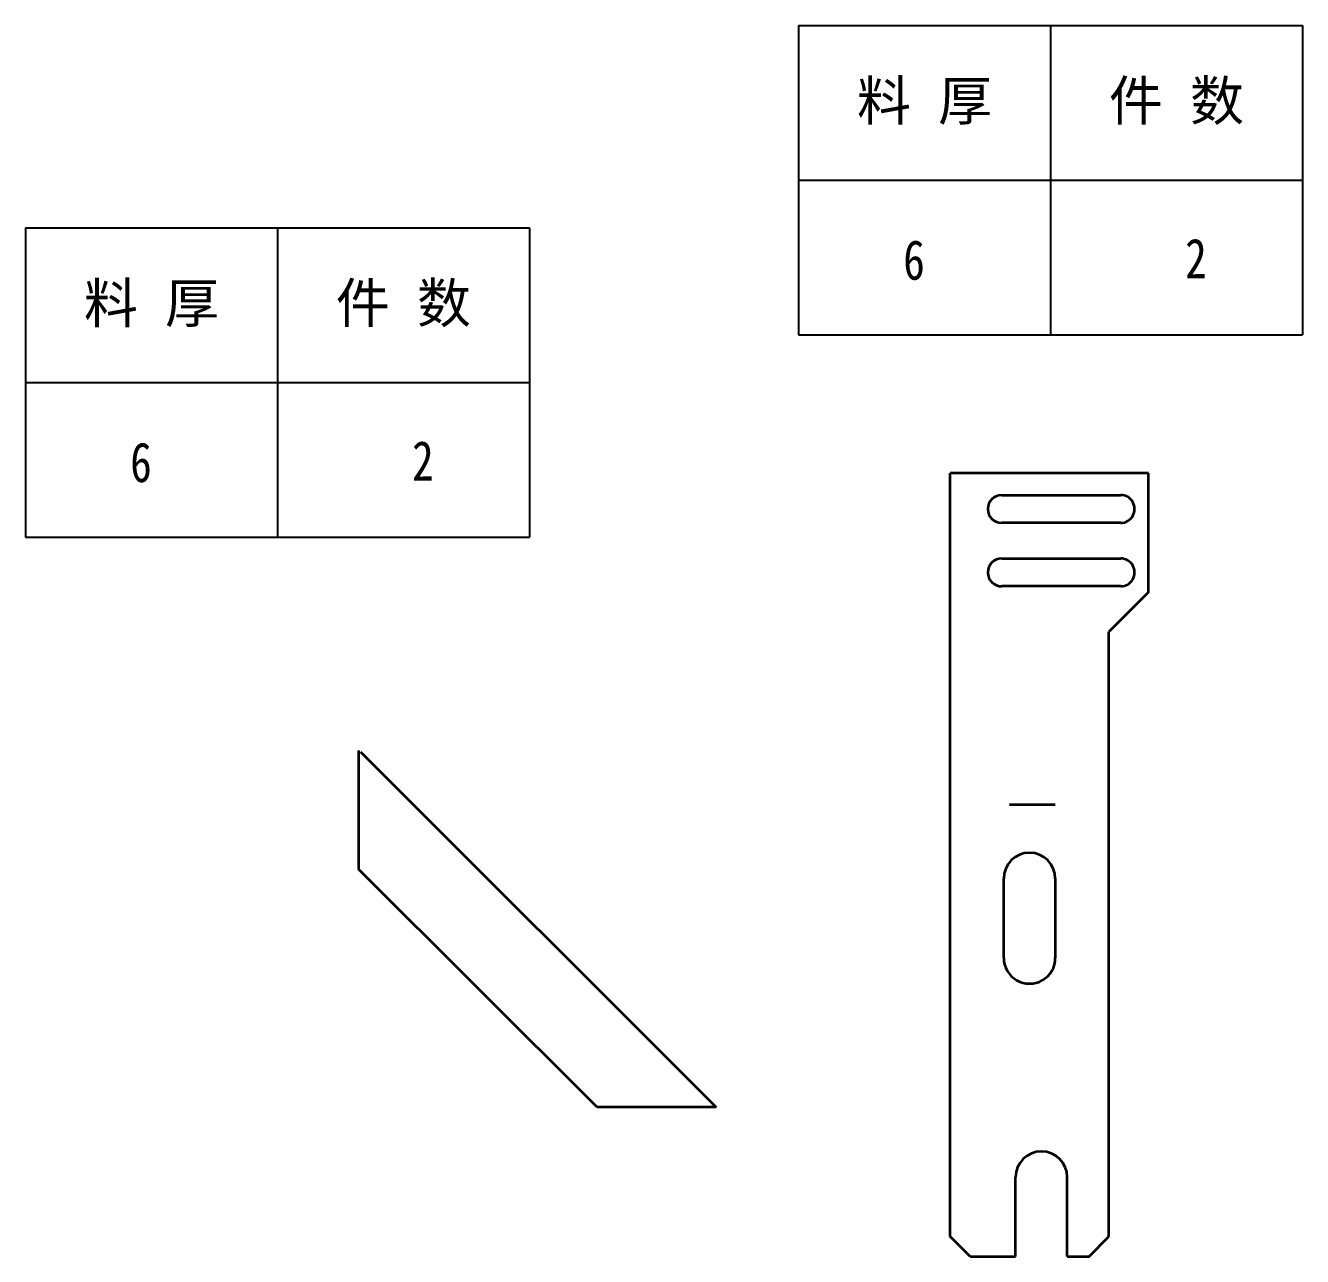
# Model space of a CAD drawing. Header units: millimetres. Extents: x -15766 to 80009, y -9701 to 15159.
# Drawn here: x 2251.6 to 2573.4, y 13724.3 to 14034.7 of the extents above; entities that cross this region are included whole.
import ezdxf
from ezdxf.enums import TextEntityAlignment as Align

# ---------------------------------------------------------------- set-up
doc = ezdxf.new("R2010")
doc.units = ezdxf.units.MM
doc.layers.add('07', color=7, linetype='Continuous')
doc.layers.add('AM_VIS', color=7, linetype='Continuous', lineweight=18)
doc.styles.add('DIM', font='', dxfattribs={"width": 0.8})
doc.styles.get('DIM').set_extended_font_data('NSimSun')

# ---------------------------------------------------------------- blocks, each defined once
blk = doc.blocks.new('*T2185')
at = {"color": 0, "linetype": 'ByBlock', "lineweight": -2, "transparency": 16777216}
for p, q in [((0, 0), (127, 0)), ((0, 0), (0, -78)), ((63.5, 0), (63.5, -78)), ((127, 0), (127, -78)), ((0, -39), (127, -39)), ((0, -78), (127, -78))]:
    blk.add_line(p, q, dxfattribs=at)
at = {"color": 0, "transparency": 16777216, "char_height": 10, "width": 60.5, "attachment_point": 5}
for s, insert in [('{\\fSimSun|b0|i0|c134|p2;料 厚}', (31.75, -19.5)), ('{\\fSimSun|b0|i0|c134|p2;件 数}', (95.25, -19.5))]:
    blk.add_mtext(s, dxfattribs=dict(at, insert=insert))
blk = doc.blocks.new('拆图参数')
blk.add_blockref('*T2185', (-63.5, 78))
at = {"style": 'DIM', "width": 0.8}
blk.add_attdef('6', text='', height=10, dxfattribs=at).set_placement((-37.13, 18.91), align=Align.MIDDLE_LEFT)
blk.add_attdef('1', text='', height=10, dxfattribs=at).set_placement((36.65, 19.27), align=Align.MIDDLE_CENTER)

msp = doc.modelspace()

# ---------------------------------------------------------------- linework, layer by layer
at = {"layer": 'AM_VIS', "lineweight": 35}
for p, q in [((2484.64422, 13729.2549), (2484.64422, 13921.75497)), ((2534.64422, 13921.75497), (2484.64422, 13921.75497)), ((2534.64422, 13891.75497), (2534.64422, 13921.75497)), ((2497.64422, 13916.25497), (2527.64422, 13916.25497)), ((2527.64422, 13909.25497), (2497.64422, 13909.25497)), ((2497.64422, 13900.25497), (2527.64422, 13900.25497)), ((2527.64422, 13893.25497), (2497.64422, 13893.25497)), ((2534.64422, 13891.75497), (2524.64422, 13881.75497)), ((2524.64467, 13729.25495), (2524.64422, 13881.75497)), ((2335.63115, 13821.86481), (2335.63115, 13851.86477)), ((2336.01786, 13851.47806), (2425.63082, 13761.86477)), ((2499.63083, 13838.25493), (2511.13084, 13838.25486)), ((2395.63087, 13761.86477), (2335.63115, 13821.86481)), ((2498.14424, 13799.56226), (2498.1441, 13819.56226)), ((2511.14406, 13819.5623), (2511.14419, 13799.5623)), ((2425.63082, 13761.86477), (2395.63087, 13761.86477)), ((2501.14457, 13724.25486), (2501.14444, 13744.25486)), ((2514.14453, 13724.2549), (2514.1444, 13744.2549)), ((2489.64456, 13724.25493), (2484.64422, 13729.2549)), ((2519.64442, 13724.25503), (2524.64467, 13729.25495)), ((2489.64456, 13724.25493), (2501.14457, 13724.25486)), ((2514.14453, 13724.2549), (2519.64442, 13724.25503))]:
    msp.add_line(p, q, dxfattribs=at)
for centre, radius, start, end in [((2497.64422, 13912.75497), 3.5, 89.999998, 269.999991), ((2527.64422, 13912.75497), 3.5, 269.999991, 89.999998), ((2497.64422, 13896.75497), 3.5, 89.999998, 269.999991), ((2527.64422, 13896.75497), 3.5, 269.999991, 89.999998), ((2504.64408, 13819.56228), 6.5, 0.0001676, 180.0001616), ((2504.64421, 13799.56228), 6.5, 180.0001616, 0.0001676), ((2507.64442, 13744.25488), 6.5, 0.0001676, 180.0001616)]:
    msp.add_arc(centre, radius, start, end, dxfattribs=at)

# ---------------------------------------------------------------- block references
at = {"layer": '07'}
for p in [(2509.93842, 13956.667), (2315.08802, 13905.63669)]:
    msp.add_blockref('拆图参数', p, dxfattribs=at).add_auto_attribs({'1': '2', '6': '6'})

doc.saveas('drawing.dxf')
